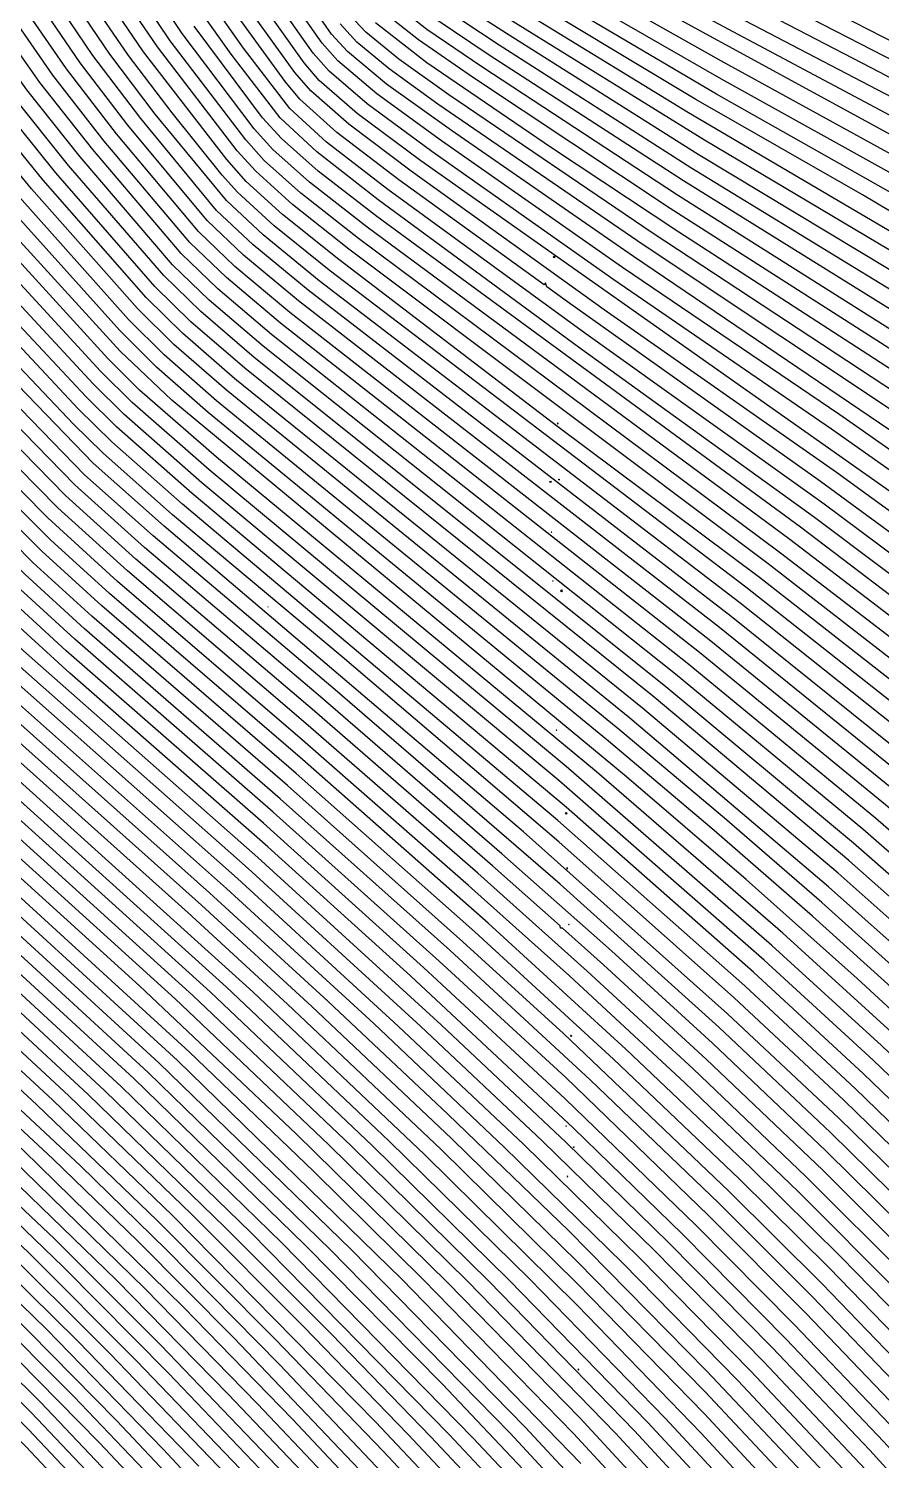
# Model space of a CAD drawing. Header units: inches. Extents: x 2608994 to 2618701, y 1261813 to 1271655.
# Drawn here: x 2617100 to 2617937, y 1266812 to 1268217 of the extents above; entities that cross this region are included whole.
import ezdxf

# ---------------------------------------------------------------- set-up
doc = ezdxf.new("R2010")
doc.units = ezdxf.units.IN
doc.header["$MEASUREMENT"] = 0

msp = doc.modelspace()

# ---------------------------------------------------------------- linework, layer by layer
for points, elevation in [([(2617358.7, 1266790.7), (2617229.7, 1266925.1), (2617125.2, 1267029.5), (2616871.6, 1267268.6), (2616812.8, 1267320.9), (2616586.2, 1267498.7), (2616269.2, 1267754.3), (2616024.3, 1267946.3), (2615958.8, 1268002.7), (2615938.7, 1268023.1), (2615923.1, 1268042.3), (2615909.9, 1268065.1), (2615903, 1268087.9), (2615901.6, 1268113.1), (2615904.7, 1268150.3), (2615910.3, 1268182.7), (2615918.2, 1268216.3), (2615949.6, 1268321.9), (2615968.3, 1268391.5), (2615990.6, 1268493.5), (2616000.1, 1268551.1), (2616007.5, 1268609.9), (2616022, 1268785.7)], 331), ([(2618077.6, 1265990.3), (2618234.8, 1266829.4), (2618317.9, 1267281.5), (2618372.8, 1267590.6), (2618401.6, 1267769.2), (2618407.7, 1267816.7), (2618409.8, 1267850.3), (2618407.6, 1267860), (2618318.3, 1267923.5), (2618213.2, 1267993.8), (2618107.9, 1268059.1), (2618030.8, 1268103.9), (2617948, 1268149.4), (2617598.8, 1268332.1)], 424), ([(2618226.4, 1266788.5), (2618312, 1267253.9), (2618368, 1267569.6), (2618396.8, 1267748.3), (2618402.9, 1267796.3), (2618405.2, 1267831.1), (2618402.8, 1267840.6), (2618314.2, 1267904.3), (2618209.6, 1267975.1), (2618107.6, 1268039.3), (2618033.5, 1268083.1), (2617955.2, 1268127), (2617598.8, 1268317.5)], 423), ([(2618206, 1266687.1), (2618296, 1267175.9), (2618356, 1267513.4), (2618387.2, 1267706.2), (2618394, 1267760.3), (2618395.9, 1267791.5), (2618394.1, 1267801.1), (2618316, 1267858.7), (2618212.6, 1267930.7), (2618108.8, 1267998.2), (2617966.5, 1268083.1), (2617780, 1268185.4), (2617589.2, 1268293.3)], 421), ([(2618219.2, 1266754), (2618306.8, 1267230.5), (2618362, 1267541.5), (2618392, 1267727.3), (2618399.1, 1267784.3), (2618400.5, 1267811.9), (2618398, 1267821.2), (2618310.4, 1267884.9), (2618208.5, 1267954.7), (2618107.1, 1268019.5), (2617961.2, 1268105), (2617595.2, 1268304.8)], 422), ([(2618166.4, 1266672.1), (2618198.8, 1266881.5), (2618205.9, 1266943.1), (2618206.8, 1266971.9), (2618205.7, 1266976.7), (2618186.8, 1266996.4), (2618045, 1267138.7), (2617946.8, 1267232.3), (2617840, 1267329.5), (2617657.2, 1267487.9), (2617284.4, 1267796.7), (2617208.8, 1267862.6), (2617177.6, 1267893.6), (2617062.3, 1268019.5), (2617015.3, 1268073.5), (2616972.3, 1268126.3), (2616909.2, 1268211.5), (2616858.9, 1268290.7)], 379), ([(2618174.8, 1266709.6), (2618207.2, 1266918.1), (2618214.4, 1266979.7), (2618215.6, 1267011.6), (2618214.4, 1267016.4), (2618200.4, 1267030.7), (2618064.4, 1267165.9), (2617970, 1267255.1), (2617869.2, 1267346.3), (2617772.8, 1267430.3), (2617669.2, 1267517.9), (2617276, 1267840.7), (2617225.4, 1267885.1), (2617189.4, 1267921.1), (2617079.3, 1268043.5), (2617016.1, 1268119.1), (2616954.1, 1268201.9), (2616902.8, 1268281.1)], 381), ([(2618178.4, 1266724.7), (2618210.8, 1266932), (2618218.5, 1266995.9), (2618220, 1267030.7), (2618218, 1267036.9), (2618075.4, 1267178.3), (2617979.8, 1267268.3), (2617878.5, 1267359.5), (2617783, 1267442.3), (2617680.2, 1267528.7), (2617284.4, 1267852.1), (2617232.9, 1267897.1), (2617198, 1267932), (2617091, 1268051.9), (2617030.3, 1268125.1), (2616969.6, 1268206.7), (2616919.6, 1268284.7)], 382), ([(2618183.2, 1266746.9), (2618215.6, 1266954.6), (2618222.8, 1267015.1), (2618224.3, 1267051.1), (2618222.8, 1267056.2), (2618212.4, 1267066.7), (2618076.4, 1267200.4), (2617983.1, 1267287.5), (2617885.1, 1267375.1), (2617689.9, 1267540.7), (2617294, 1267862.4), (2617242.4, 1267907.3), (2617206.7, 1267942.7), (2617102.6, 1268060.3), (2617043.4, 1268132.3), (2616984.3, 1268212.7), (2616936.3, 1268288.3)], 383), ([(2617998.4, 1265562), (2618267.2, 1266990.9), (2618342.8, 1267403), (2618390.8, 1267674.7), (2618417.2, 1267840.5), (2618422.2, 1267881.5), (2618423.7, 1267910.3), (2618422, 1267918.3), (2618308, 1267996.1), (2618204.9, 1268061.5), (2618100.4, 1268122.8), (2617994.8, 1268180.2), (2617798, 1268281.5)], 427), ([(2618162.8, 1266657), (2618194, 1266858.6), (2618201.2, 1266920), (2618202.4, 1266953.1), (2618201.2, 1266957.3), (2618159.3, 1267000.7), (2618032.6, 1267127.9), (2617937.1, 1267219.1), (2617829.5, 1267317.5), (2617627.6, 1267493), (2617277, 1267784.3), (2617201.6, 1267850.3), (2617170.4, 1267881.2), (2617050.6, 1268011.1), (2617002.4, 1268066.1), (2616958.7, 1268119.1), (2616897.5, 1268200.7), (2616847.4, 1268277.5)], 378), ([(2618147.2, 1266465.7), (2618221.6, 1266881.2), (2618267.2, 1267150.5), (2618287.6, 1267292.3), (2618291.2, 1267335.1), (2618290.9, 1267346.3), (2618289.3, 1267351.1), (2618137.6, 1267485.5), (2617989.9, 1267606.7), (2617846.9, 1267715.9), (2617432, 1268022.6), (2617375.6, 1268066.8), (2617339.6, 1268098.8), (2617321.2, 1268119.1), (2617250.6, 1268212.7), (2617214.7, 1268266.7)], 398), ([(2618148.4, 1266438.2), (2618240.8, 1266946.6), (2618297.2, 1267272), (2618323.6, 1267448.8), (2618327.2, 1267490), (2618326, 1267507.1), (2618180.8, 1267628.2), (2618088.4, 1267700.3), (2617995.7, 1267768.7), (2617896, 1267838.3), (2617682.8, 1267983.1), (2617505.2, 1268107.2), (2617441.6, 1268153.5), (2617403.2, 1268186), (2617388, 1268203.1), (2617343.2, 1268267.1)], 406), ([(2618155.6, 1266473.1), (2618248, 1266981.7), (2618303.2, 1267300.8), (2618328.7, 1267473.5), (2618331.8, 1267513.1), (2618329.8, 1267527.5), (2618249.7, 1267594.7), (2618171.2, 1267657.9), (2618083.2, 1267725.5), (2617996, 1267789), (2617693.6, 1267993.7), (2617514.8, 1268117.4), (2617451.2, 1268163.1), (2617412.8, 1268195), (2617397.2, 1268212.1), (2617355.9, 1268271.5)], 407), ([(2618184.4, 1266579.2), (2618281.3, 1267105.1), (2618344, 1267457.1), (2618377.6, 1267664), (2618384.8, 1267720.7), (2618386.7, 1267751.9), (2618384.8, 1267762.1), (2618318.8, 1267811.9), (2618213.3, 1267887.5), (2618108.8, 1267957.5), (2617969.2, 1268043.5), (2617775.2, 1268153.1), (2617578.4, 1268269.3)], 419), ([(2618198.8, 1266652.5), (2618291.1, 1267154.3), (2618350, 1267485.3), (2618382.4, 1267685.1), (2618389.6, 1267742.3), (2618391.3, 1267772.3), (2618389.6, 1267781.5), (2618310, 1267840.7), (2618207.8, 1267912.7), (2618106.4, 1267979.5), (2617966, 1268064.5), (2617780, 1268167.9), (2617609.6, 1268266)], 420), ([(2617978, 1265457.8), (2618255.2, 1266930.7), (2618334.4, 1267361.9), (2618384.8, 1267646.7), (2618411.2, 1267811.1), (2618417.2, 1267858.5), (2618419.1, 1267889.9), (2618417.2, 1267898.9), (2618314, 1267970.4), (2618209.6, 1268037.9), (2618104, 1268101.1), (2617951.6, 1268184.3), (2617772.8, 1268276.6)], 426), ([(2617606, 1266738), (2617512.6, 1266837.5), (2617318, 1267035.7), (2617174.8, 1267174.7), (2616884.8, 1267443.7), (2616840.4, 1267482.4), (2616666.4, 1267626.1), (2616507.1, 1267763.9), (2616313.3, 1267937.9), (2616261.5, 1267987.1), (2616216.6, 1268032.7), (2616181.9, 1268071.1), (2616154.7, 1268104.7), (2616133, 1268135.9), (2616116.8, 1268164.7), (2616105.5, 1268191.1), (2616098.3, 1268216.3), (2616092.7, 1268251.1)], 341), ([(2617866.4, 1266723.5), (2617759.9, 1266838.7), (2617638.4, 1266964.4), (2617488.4, 1267112.3), (2617319.9, 1267271.9), (2617056.5, 1267509.5), (2616938.8, 1267622.3), (2616798.7, 1267747.1), (2616686, 1267852.7), (2616599.7, 1267937.9), (2616522.3, 1268018.3), (2616456.3, 1268091.5), (2616406.9, 1268151.5), (2616369.3, 1268204.3), (2616341.1, 1268252.3)], 353), ([(2617871.1, 1266741.5), (2617762.9, 1266857.9), (2617638.4, 1266985.7), (2617504.8, 1267117.1), (2617353.9, 1267259.9), (2617256.1, 1267349.9), (2617060, 1267525.2), (2616946, 1267634.9), (2616814, 1267753.2), (2616709.6, 1267851.3), (2616624.4, 1267935.5), (2616546.2, 1268017.1), (2616480.4, 1268090.3), (2616428.1, 1268153.9), (2616390.2, 1268206.7), (2616361, 1268255.9)], 354), ([(2617872.4, 1266763.3), (2617763.6, 1266879.5), (2617638.4, 1267007.1), (2617514.9, 1267127.9), (2617377.7, 1267257.5), (2617269.5, 1267357.1), (2617066, 1267538.6), (2616952, 1267648.6), (2616829.3, 1267759.1), (2616735, 1267847.9), (2616649, 1267933.1), (2616570.9, 1268014.7), (2616504.3, 1268089.1), (2616450.1, 1268155.1), (2616411.9, 1268207.9), (2616382.1, 1268257.1)], 355), ([(2617876.2, 1266782.3), (2617765.3, 1266899.9), (2617630, 1267037.3), (2617511.3, 1267151.9), (2617393.6, 1267262.6), (2617277.5, 1267369.1), (2617070.8, 1267553.1), (2616958, 1267662.3), (2616845.8, 1267763.9), (2616761.8, 1267843.1), (2616676.9, 1267927.1), (2616598.8, 1268008.7), (2616531, 1268084.3), (2616475.7, 1268151.5), (2616435.1, 1268206.7), (2616404.6, 1268255.9)], 356), ([(2617899.7, 1266779.9), (2617796.1, 1266890.3), (2617683, 1267005.5), (2617566.7, 1267119.5), (2617438.6, 1267240.7), (2617294, 1267373.5), (2617076.1, 1267567.1), (2616964, 1267676), (2616859.5, 1267771.1), (2616784, 1267842.6), (2616699.9, 1267925.9), (2616623.2, 1268006.3), (2616556.5, 1268080.7), (2616501, 1268147.9), (2616459.2, 1268204.3), (2616427.1, 1268254.7)], 357), ([(2617910.1, 1266791.9), (2617808.4, 1266899.9), (2617699.9, 1267010.3), (2617585.9, 1267121.9), (2617462.7, 1267238.3), (2617304.8, 1267383.1), (2617081.6, 1267581), (2616970, 1267689.7), (2616808.7, 1267839.5), (2616726.3, 1267921.1), (2616650.7, 1268000.3), (2616583.9, 1268074.7), (2616527.2, 1268143.1), (2616484.1, 1268200.7), (2616449.7, 1268253.5)], 358), ([(2618053.9, 1266704.3), (2617939.2, 1266830.3), (2617843.5, 1266931.1), (2617741.6, 1267034), (2617634.8, 1267138), (2617474.7, 1267287.5), (2617334.8, 1267414.2), (2617140.4, 1267584.6), (2617072, 1267647.3), (2616992.8, 1267726.4), (2616862.7, 1267849.1), (2616783.5, 1267928.3), (2616687.1, 1268031.5), (2616606.4, 1268126.3), (2616551.7, 1268198.3), (2616509.3, 1268263.1)], 361), ([(2618053, 1266729.5), (2617945.3, 1266847.1), (2617851.4, 1266945.5), (2617754.8, 1267042.7), (2617626.4, 1267166.9), (2617487.5, 1267295.9), (2617330.3, 1267437.5), (2617136.8, 1267606.6), (2617079.2, 1267659.6), (2617000, 1267739), (2616876.4, 1267856.3), (2616802.4, 1267930.7), (2616710.6, 1268029.1), (2616632.8, 1268120.3), (2616575.9, 1268194.7), (2616532.2, 1268260.7)], 362), ([(2618054.2, 1266752.3), (2617952.8, 1266862.4), (2617862.8, 1266956.4), (2617767.2, 1267052.3), (2617627.3, 1267187.9), (2617502.9, 1267301.9), (2617339.9, 1267448.3), (2617145.2, 1267618), (2617087.6, 1267670.8), (2617012, 1267746.9), (2616903.5, 1267850.3), (2616822.3, 1267931.9), (2616735, 1268025.5), (2616660, 1268113.1), (2616600.8, 1268189.9), (2616555, 1268258.3)], 363), ([(2618052.1, 1266778.7), (2617956.4, 1266881.9), (2617868.8, 1266972.8), (2617777.2, 1267064.3), (2617651, 1267185.5), (2617513.2, 1267312.7), (2617346.7, 1267461.5), (2617154.7, 1267628.3), (2617096, 1267682), (2617019.2, 1267759.5), (2616917.1, 1267857.5), (2616842, 1267933.1), (2616760.4, 1268020.7), (2616687.1, 1268105.9), (2616625.6, 1268185.1), (2616577.7, 1268255.9)], 364), ([(2618067.5, 1266785.9), (2617967.2, 1266893.7), (2617878.9, 1266985.1), (2617787.2, 1267076.3), (2617624.8, 1267231.1), (2617526.1, 1267321.1), (2617354, 1267474.4), (2617162, 1267640.7), (2617104.4, 1267693.2), (2617025.2, 1267773.3), (2616930.5, 1267864.7), (2616860.5, 1267935.5), (2616783.4, 1268018.3), (2616714.1, 1268098.7), (2616650.2, 1268180.3), (2616600.3, 1268253.5)], 365), ([(2618158, 1266634.5), (2618190.4, 1266844.7), (2618197.2, 1266904.7), (2618198, 1266933.5), (2618196.4, 1266938), (2618153.5, 1266982.7), (2618026.3, 1267111.1), (2617928.9, 1267204.7), (2617821.8, 1267303.1), (2617620.3, 1267479.5), (2617270, 1267771.7), (2617193.2, 1267839.1), (2617163.2, 1267868.8), (2617038.8, 1268002.7), (2616991, 1268056.7), (2616946.1, 1268110.7), (2616885.7, 1268189.9), (2616836.7, 1268263.1)], 377), ([(2618149.6, 1266510.7), (2618215.6, 1266888.1), (2618250.4, 1267108), (2618258.1, 1267171.1), (2618259.8, 1267207.1), (2618257.6, 1267214.2), (2618143.6, 1267321.3), (2618048.8, 1267406.2), (2617956, 1267485.5), (2617777.9, 1267629.5), (2617364.8, 1267950.2), (2617310.8, 1267995.1), (2617275.1, 1268029.1), (2617197.3, 1268122.7), (2617150.5, 1268183.9), (2617103.9, 1268252.3)], 391), ([(2618153.2, 1266526.1), (2618219.2, 1266903), (2618255.2, 1267130.2), (2618262.4, 1267189.4), (2618264.3, 1267226.3), (2618262.4, 1267233.5), (2618154.4, 1267334.4), (2618059, 1267419.5), (2617965.8, 1267498.7), (2617789.6, 1267640.3), (2617374.4, 1267960.6), (2617320.4, 1268005.1), (2617284.4, 1268039), (2617210, 1268129.1), (2617163, 1268191.1), (2617117.7, 1268258.3)], 392), ([(2618186.8, 1266710.1), (2618226.4, 1266939.1), (2618252.8, 1267102.7), (2618266, 1267200.7), (2618268.6, 1267231.1), (2618268.4, 1267249.4), (2618267.2, 1267252.8), (2618238, 1267280.3), (2618130.4, 1267378.9), (2618047, 1267451.9), (2617964, 1267521.5), (2617798, 1267653.7), (2617385.2, 1267970), (2617330, 1268015.1), (2617294, 1268048.6), (2617224.1, 1268133.5), (2617179.6, 1268192.3), (2617136.7, 1268255.9)], 393), ([(2618202.4, 1266793.6), (2618246.8, 1267055.6), (2618269.6, 1267212.6), (2618273.2, 1267253.9), (2618272, 1267271.9), (2618116.9, 1267413.5), (2618039.2, 1267480.5), (2617963.6, 1267543.1), (2617803.8, 1267669.1), (2617394.8, 1267980.4), (2617340.8, 1268024), (2617304.8, 1268057), (2617289.8, 1268073.5), (2617240.8, 1268134.7), (2617197.9, 1268191.1), (2617157, 1268251.1)], 394), ([(2618203.6, 1266795), (2618240.8, 1267011.6), (2618264.8, 1267162.9), (2618276.2, 1267252.7), (2618277.8, 1267279.1), (2618276.6, 1267291.1), (2618207.2, 1267355.7), (2618126.2, 1267427.9), (2618049.3, 1267493.9), (2617973.2, 1267556.5), (2617817.2, 1267678.7), (2617619.2, 1267826.7), (2617404.4, 1267990.7), (2617349.2, 1268035), (2617313.5, 1268067.5), (2617294.3, 1268089.1), (2617212.5, 1268194.7), (2617172.6, 1268253.5)], 395), ([(2618176, 1266634.4), (2618232.4, 1266955.3), (2618258.8, 1267114.4), (2618274.4, 1267218.9), (2618281.7, 1267285.1), (2618282.2, 1267304.3), (2618280.4, 1267311.9), (2618127.2, 1267449.5), (2617977.5, 1267574.3), (2617825.6, 1267692.2), (2617414, 1268001.1), (2617358.8, 1268044.9), (2617322.8, 1268077.4), (2617304.6, 1268097.5), (2617226.2, 1268199.5), (2617188.1, 1268255.9)], 396), ([(2618206, 1266797.9), (2618255.2, 1267084.3), (2618281.6, 1267259.6), (2618286.5, 1267309.1), (2618286.6, 1267324.7), (2618285.2, 1267331.1), (2618132.4, 1267467.5), (2617984, 1267590.3), (2617838, 1267702.7), (2617423.6, 1268011.4), (2617367.2, 1268055.9), (2617331.2, 1268088.1), (2617312.9, 1268108.3), (2617238.9, 1268205.5), (2617201.8, 1268260.7)], 397), ([(2618124.4, 1266320), (2618219.2, 1266841.1), (2618278, 1267178.4), (2618308, 1267373.1), (2618313.3, 1267425.5), (2618312.3, 1267448.3), (2618211.2, 1267535.9), (2618101.6, 1267625.5), (2617993.3, 1267708.7), (2617892.8, 1267781.6), (2617664.8, 1267941.5), (2617475.2, 1268077.5), (2617414, 1268123.6), (2617376.8, 1268156.3), (2617361.3, 1268174.3), (2617306.2, 1268251.1)], 403), ([(2618131.6, 1266355.1), (2618225.2, 1266869.6), (2618284, 1267207.2), (2618312.8, 1267395), (2618318, 1267447.1), (2618318.1, 1267461.5), (2618316.4, 1267468.7), (2618210.8, 1267558.9), (2618102.7, 1267646.3), (2617996, 1267727.4), (2617484.8, 1268087.7), (2617422.4, 1268134.2), (2617385.2, 1268166.6), (2617370.2, 1268183.9), (2617318.2, 1268257.1)], 404), ([(2618143.6, 1266416.2), (2618236, 1266924.9), (2618292.4, 1267250.5), (2618318.8, 1267426.7), (2618322.6, 1267469.9), (2618321.2, 1267488), (2618181.3, 1267605.5), (2618086, 1267680.8), (2617992.3, 1267750.7), (2617888, 1267824.3), (2617674.4, 1267971), (2617495.6, 1268097), (2617432, 1268143.8), (2617394.8, 1268175.7), (2617379.2, 1268193.4), (2617330.9, 1268261.9)], 405), ([(2618142.4, 1266361.6), (2618248, 1266932.3), (2618320, 1267331.9), (2618360.8, 1267573.9), (2618371.6, 1267647.7), (2618376.8, 1267695.5), (2618377.4, 1267715.9), (2618375.2, 1267723.4), (2618256.4, 1267813.4), (2618139.4, 1267895.9), (2617998.6, 1267987.1), (2617747.6, 1268134.8), (2617554.4, 1268253.3)], 417), ([(2618149.6, 1266396.3), (2618254, 1266960.4), (2618324.8, 1267353.2), (2618365.6, 1267595.1), (2618376.4, 1267669), (2618381.3, 1267713.5), (2618382, 1267733.9), (2618380, 1267742.8), (2618262.2, 1267831.1), (2618145.4, 1267912.7), (2617999.1, 1268006.3), (2617918.2, 1268054.3), (2617754.8, 1268147.8), (2617564, 1268262.7)], 418), ([(2617964.8, 1265391.5), (2618248, 1266896.2), (2618329.6, 1267340.7), (2618381.9, 1267636.7), (2618407.6, 1267798.7), (2618413, 1267843.1), (2618414.4, 1267870.7), (2618412.4, 1267879.5), (2618311.6, 1267950.1), (2618208.4, 1268017.8), (2618105.1, 1268080.7), (2618023.6, 1268127.1), (2617935.7, 1268174.3), (2617774, 1268258.6)], 425), ([(2617636, 1266749.4), (2617506, 1266886.7), (2617370.9, 1267023.5), (2617203.1, 1267186.7), (2616991.6, 1267381), (2616898.7, 1267468.7), (2616852.4, 1267509.5), (2616684.5, 1267649.9), (2616538.2, 1267778.3), (2616352.3, 1267948.7), (2616262.1, 1268038.7), (2616224.5, 1268080.7), (2616194.8, 1268117.9), (2616171.7, 1268151.5), (2616153.6, 1268183.9), (2616141.2, 1268213.9), (2616133.4, 1268242.7)], 343), ([(2617803.6, 1266700.7), (2617675.8, 1266838.7), (2617530.9, 1266987.5), (2617394.2, 1267121.9), (2617243.6, 1267264.9), (2617030, 1267458.4), (2616913.6, 1267569), (2616736.8, 1267723.1), (2616586.1, 1267862.3), (2616494.9, 1267951.1), (2616416.3, 1268031.5), (2616364, 1268089.1), (2616322, 1268140.7), (2616287, 1268191.1), (2616261.3, 1268237.9)], 349), ([(2617821, 1266704.3), (2617694.4, 1266841.1), (2617552, 1266987.4), (2617416.4, 1267120.7), (2617260.9, 1267268.3), (2617034.8, 1267472.9), (2616918.4, 1267583.7), (2616752.4, 1267729.1), (2616611.4, 1267859.9), (2616521.8, 1267947.5), (2616443.5, 1268027.9), (2616386.8, 1268090.2), (2616342.7, 1268144.3), (2616306.7, 1268195.9), (2616280.8, 1268242.7)], 350), ([(2617828, 1266719.7), (2617707.4, 1266849.5), (2617571.7, 1266988.7), (2617437.4, 1267120.7), (2617277.9, 1267271.9), (2617040.8, 1267486.2), (2616923.2, 1267598.4), (2616767.9, 1267735.1), (2616637.7, 1267856.3), (2616549.6, 1267942.7), (2616471.6, 1268023.1), (2616410.4, 1268090.3), (2616364.2, 1268146.7), (2616327.9, 1268198.3), (2616300.7, 1268246.3)], 351), ([(2617843.2, 1266725.9), (2617725.1, 1266853.1), (2617591.7, 1266989.9), (2617453.5, 1267125.5), (2617293.7, 1267276.7), (2617054.3, 1267492.7), (2616932.8, 1267608.7), (2616783.4, 1267741.1), (2616662.6, 1267853.9), (2616575.9, 1267939.1), (2616498.2, 1268019.5), (2616431.9, 1268092.7), (2616385.6, 1268149.1), (2616348.2, 1268201.9), (2616320.6, 1268249.9)], 352), ([(2617921.6, 1266802.7), (2617820.8, 1266909.5), (2617714.4, 1267017.5), (2617603.9, 1267125.5), (2617484.4, 1267238.3), (2617315.2, 1267393.1), (2617088.6, 1267593.5), (2616976, 1267703.4), (2616832.6, 1267837.1), (2616751.4, 1267917.5), (2616676.8, 1267995.5), (2616610, 1268069.9), (2616553.1, 1268138.3), (2616508.8, 1268197.1), (2616473.8, 1268249.9)], 359), ([(2618034.4, 1266702), (2617925.4, 1266821.9), (2617829.8, 1266922.7), (2617727.8, 1267025.9), (2617627.6, 1267123.9), (2617504.9, 1267239.5), (2617324.7, 1267403.9), (2617094.9, 1267606.7), (2616983.2, 1267716.1), (2616857.6, 1267833.5), (2616778.7, 1267911.5), (2616702.9, 1267990.7), (2616637, 1268063.9), (2616579.8, 1268132.3), (2616534.2, 1268192.3), (2616497.9, 1268246.3)], 360), ([(2618149.6, 1266719.3), (2618058.7, 1266819.5), (2617970.9, 1266913.1), (2617885.6, 1267000.9), (2617797.3, 1267088.3), (2617674, 1267205.9), (2617537.8, 1267330.7), (2617362.4, 1267486.3), (2617171.6, 1267651), (2617112.8, 1267704.4), (2616880, 1267936.7), (2616807.4, 1268014.7), (2616741.9, 1268090.3), (2616675.6, 1268174.3), (2616623.5, 1268249.9)], 366), ([(2618154.3, 1266737.9), (2618080.8, 1266819.5), (2617984, 1266922.7), (2617897.4, 1267011.5), (2617808.8, 1267099.1), (2617686.2, 1267215.5), (2617550.8, 1267339.2), (2617368.8, 1267499.9), (2617179.2, 1267663.1), (2617121.2, 1267715.6), (2616898.3, 1267939.1), (2616830.2, 1268012.3), (2616768.6, 1268083.1), (2616700.9, 1268168.3), (2616646, 1268247.2)], 367), ([(2618158.4, 1266758.3), (2618061.8, 1266863.9), (2617954.1, 1266976.7), (2617855.6, 1267075.5), (2617744, 1267182.6), (2617630.9, 1267287.5), (2617531.6, 1267376.4), (2617368.8, 1267519.1), (2617187.2, 1267674.8), (2617118.8, 1267737.1), (2616914.2, 1267943.9), (2616852.9, 1268009.9), (2616796.3, 1268074.7), (2616725.2, 1268163.5), (2616668.8, 1268243.9)], 368), ([(2618162.9, 1266777.5), (2618071.8, 1266877.1), (2617962.4, 1266991.3), (2617862.8, 1267090.6), (2617752.2, 1267196.3), (2617648, 1267292.3), (2617540.7, 1267388.3), (2617374.3, 1267533.5), (2617196.8, 1267685.2), (2617128.4, 1267747.1), (2616933.4, 1267945.1), (2616875.4, 1268007.5), (2616822.8, 1268067.5), (2616750.2, 1268157.5), (2616690.9, 1268241.5)], 369), ([(2618166.4, 1266799.2), (2618104.3, 1266866.3), (2617979.2, 1266997.1), (2617879.3, 1267096.7), (2617764.8, 1267205.9), (2617664.2, 1267298.3), (2617624, 1267334.5), (2617621.9, 1267334.3), (2617621.6, 1267336.7), (2617555.2, 1267395.5), (2617380.4, 1267547.4), (2617205.2, 1267696.6), (2617136, 1267759.1), (2616951.4, 1267947.5), (2616899, 1268003.9), (2616849.3, 1268060.3), (2616774.3, 1268152.7), (2616713.6, 1268237.9)], 370), ([(2618171.2, 1266694.5), (2618202.4, 1266895.4), (2618209.8, 1266957.5), (2618211.1, 1266992.3), (2618209.6, 1266997.1), (2618084.6, 1267123.1), (2617997.5, 1267207.1), (2617913.2, 1267285.1), (2617804.2, 1267382.3), (2617686.7, 1267483.1), (2617240.5, 1267852.7), (2617189.6, 1267900.9), (2617084.8, 1268015.9), (2617015.5, 1268096.3), (2616954.8, 1268174.3), (2616903.7, 1268248.7)], 380), ([(2618138.8, 1266464.4), (2618203.6, 1266836.2), (2618237.2, 1267049.7), (2618244.8, 1267112.3), (2618246.5, 1267148.3), (2618244.4, 1267155.1), (2618122, 1267272.3), (2618027.2, 1267358.7), (2617931.1, 1267442.3), (2617746.3, 1267594.7), (2617338.4, 1267917.2), (2617285.6, 1267961.9), (2617249.6, 1267996.7), (2617162.8, 1268098.7), (2617110.8, 1268164.7), (2617060.3, 1268236.7)], 388), ([(2618139, 1266460.7), (2618207.2, 1266851.2), (2618242, 1267072), (2618249.2, 1267131.7), (2618251, 1267167.5), (2618249.2, 1267174.4), (2618131.6, 1267286.4), (2618036.5, 1267372.7), (2617940.8, 1267455.5), (2617758.4, 1267605), (2617347.1, 1267928.3), (2617294, 1267973), (2617258, 1268007.6), (2617174, 1268107.1), (2617123.5, 1268171.9), (2617074.4, 1268242.8)], 389), ([(2618139.8, 1266460.7), (2618212, 1266873.2), (2618246.8, 1267094.4), (2618254, 1267155.2), (2618255.4, 1267187.9), (2618253.8, 1267193.9), (2618132.8, 1267308.2), (2618039.8, 1267391.9), (2617946.8, 1267471.8), (2617767.8, 1267617.5), (2617356.4, 1267938.9), (2617302.4, 1267984), (2617266.6, 1268018.3), (2617186.2, 1268114.3), (2617137, 1268177.9), (2617089.3, 1268247.5)], 390), ([(2618186.8, 1266675.5), (2618251.6, 1267042.4), (2618287.6, 1267264.2), (2618298.9, 1267354.7), (2618300.2, 1267379.9), (2618298.4, 1267390.3), (2618149.4, 1267520.3), (2618006.8, 1267635.7), (2617871.4, 1267737.5), (2617639.6, 1267904.9), (2617442.8, 1268049.5), (2617382.8, 1268096.4), (2617346.8, 1268129.9), (2617298.8, 1268192.3), (2617266.4, 1268237.9)], 400), ([(2618197.6, 1266730.6), (2618260, 1267085.3), (2618294.8, 1267302.7), (2618302.3, 1267361.9), (2618304.7, 1267400.3), (2618303.2, 1267409.5), (2618291.2, 1267420.3), (2618148.8, 1267543.1), (2618009.2, 1267654.9), (2617880.8, 1267750.5), (2617646.8, 1267917.9), (2617452.4, 1268059.7), (2617392.4, 1268106.1), (2617356.4, 1268139.2), (2617310.9, 1268198.3), (2617279.5, 1268242.7)], 401), ([(2618206, 1266772.5), (2618268.4, 1267128.2), (2618300.8, 1267333.1), (2618308.2, 1267396.7), (2618309.2, 1267417.1), (2618308.2, 1267427.9), (2618264.8, 1267467), (2618133.5, 1267577.9), (2618003.9, 1267679.9), (2617877.2, 1267772.9), (2617628.8, 1267949.2), (2617608.4, 1267964), (2617607.2, 1267967.8), (2617606, 1267965.8), (2617463.2, 1268069), (2617402.3, 1268115.5), (2617366, 1268148.3), (2617351.6, 1268165.6), (2617292.5, 1268247.5)], 402), ([(2618208.4, 1266739), (2618290, 1267190.9), (2618335.6, 1267460), (2618347.6, 1267540.8), (2618353.9, 1267597.1), (2618354.5, 1267617.5), (2618352.4, 1267625.6), (2618238.4, 1267716.2), (2618126.2, 1267799.9), (2618050, 1267853.5), (2617974.4, 1267904.1), (2617736.8, 1268054), (2617544.8, 1268179.9), (2617490.8, 1268216.7), (2617457.2, 1268242.8)], 412), ([(2618108.8, 1266193), (2618224, 1266815.1), (2618302, 1267247.4), (2618346.4, 1267510.3), (2618357.2, 1267583.7), (2618363.1, 1267637.9), (2618363.7, 1267655.9), (2618361.9, 1267664.3), (2618244.4, 1267756), (2618128, 1267840.9), (2618052.9, 1267892.3), (2617976.8, 1267942), (2617750, 1268080.9), (2617561.6, 1268201.2), (2617507.6, 1268237)], 414), ([(2618120.8, 1266253.5), (2618232.4, 1266856.4), (2618308, 1267275.6), (2618351.2, 1267531.5), (2618362, 1267605.1), (2618367.7, 1267657.1), (2618368.1, 1267677.5), (2618365.6, 1267684.6), (2618247.4, 1267775.9), (2618131.6, 1267859.4), (2618054.8, 1267911.4), (2617978.1, 1267960.7), (2617757.2, 1268094), (2617568.8, 1268212.7), (2617515.4, 1268247.5)], 415), ([(2617637.2, 1266726.1), (2617536.3, 1266833.9), (2617348.2, 1267025.9), (2617190.8, 1267179), (2616986.7, 1267366.7), (2616892, 1267456), (2616846.4, 1267495.9), (2616672.7, 1267640.3), (2616521.3, 1267772.3), (2616332.3, 1267943.9), (2616282.3, 1267991.9), (2616238.9, 1268036.3), (2616203.4, 1268075.9), (2616175.4, 1268110.7), (2616152.9, 1268143.1), (2616135.3, 1268174.3), (2616123.7, 1268201.9), (2616116, 1268229.5)], 342), ([(2617733.4, 1266664.7), (2617572.5, 1266838.7), (2617396.2, 1267018.7), (2617217.2, 1267192.8), (2616997.6, 1267394.2), (2616905.2, 1267481.7), (2616859.6, 1267522.1), (2616694.8, 1267660.7), (2616554.9, 1267784.3), (2616378.5, 1267947.5), (2616327.9, 1267996.7), (2616283.8, 1268042.3), (2616245.4, 1268085.5), (2616214.9, 1268123.9), (2616191.1, 1268158.7), (2616172.3, 1268192.3), (2616159.4, 1268223.5)], 344), ([(2617741.9, 1266677.9), (2617587.3, 1266844.7), (2617416.7, 1267018.7), (2617227.6, 1267202.3), (2617003.6, 1267407.5), (2616903.4, 1267502.3), (2616687.2, 1267687.1), (2616516.5, 1267840.7), (2616383.2, 1267966.7), (2616306.5, 1268044.7), (2616267.1, 1268089.1), (2616234.8, 1268129.9), (2616209.4, 1268167.1), (2616190.2, 1268201.9), (2616176.8, 1268234.7)], 345), ([(2617642, 1266808.9), (2617466.2, 1266989.9), (2617246, 1267204.5), (2617008.4, 1267421.9), (2616911.2, 1267514.1), (2616682.7, 1267711.1), (2616589.3, 1267795.1), (2616496.3, 1267881.5), (2616410.2, 1267964.3), (2616347.2, 1268027.6), (2616297.7, 1268081.9), (2616258, 1268131.1), (2616224.8, 1268180.1), (2616202, 1268224.7)], 346), ([(2617777.4, 1266683.9), (2617634.8, 1266838.4), (2617487.2, 1266989.6), (2617379.9, 1267095.5), (2617257.5, 1267213.1), (2617015.6, 1267434), (2616916, 1267528.7), (2616698.5, 1267717.1), (2616527.4, 1267874.3), (2616440.4, 1267958.3), (2616370.2, 1268029.1), (2616320, 1268084.3), (2616279.2, 1268134.7), (2616245.6, 1268183.9), (2616222.2, 1268228.3)], 347), ([(2617795.8, 1266686.3), (2617640.8, 1266853.7), (2617511.3, 1266986.3), (2617362.4, 1267132.6), (2617208.8, 1267277.9), (2617024.4, 1267444.7), (2616908.8, 1267554.3), (2616719.2, 1267718.8), (2616556.9, 1267868.3), (2616467.8, 1267954.7), (2616392.2, 1268031.5), (2616341, 1268087.9), (2616300.2, 1268138.3), (2616266.3, 1268187.5), (2616241.6, 1268233.6)], 348), ([(2618171.1, 1266785.9), (2618171.8, 1266815.9), (2618170, 1266819.8), (2618101, 1266893.9), (2617981.8, 1267017.5), (2617882.4, 1267115.9), (2617771, 1267221.5), (2617672, 1267312), (2617564.4, 1267407.5), (2617386.4, 1267561.4), (2617213.6, 1267708.1), (2617145.2, 1267769.6), (2616969.2, 1267949.9), (2616876.6, 1268051.9), (2616799.1, 1268146.7), (2616736.3, 1268234.3)], 371), ([(2618175.2, 1266803.9), (2618176, 1266836.3), (2618096.3, 1266922.7), (2617984.4, 1267037.9), (2617886.8, 1267133.9), (2617777.2, 1267237.1), (2617621.6, 1267377.6), (2617400.7, 1267568.3), (2617222, 1267719.5), (2617154.8, 1267779.6), (2616987, 1267952.3), (2616904, 1268043.5), (2616823.8, 1268140.7), (2616758.8, 1268230.7)], 372), ([(2618172.4, 1266761.6), (2618179.6, 1266823.7), (2618180.4, 1266855.5), (2618178.9, 1266859.1), (2618111.1, 1266931.1), (2617993.6, 1267051.6), (2617895.2, 1267148), (2617786, 1267250.3), (2617585.6, 1267429), (2617232.8, 1267728.9), (2617163.2, 1267790.8), (2617005.8, 1267953.5), (2616931.2, 1268035.1), (2616848.5, 1268134.7), (2616813.1, 1268181.5), (2616781.2, 1268227.1)], 373), ([(2618177.2, 1266784.7), (2618184.4, 1266848.3), (2618184.7, 1266875.9), (2618106.4, 1266959.9), (2617995.5, 1267072.7), (2617900.4, 1267165.1), (2617792, 1267266.2), (2617620.4, 1267419), (2617407.5, 1267600.7), (2617241.2, 1267740.3), (2617172.8, 1267800.9), (2617144, 1267829.2), (2617024.5, 1267954.7), (2616958.4, 1268026.7), (2616873, 1268128.7), (2616836.5, 1268176.7), (2616803.5, 1268223.5)], 374), ([(2618180.8, 1266798.7), (2618188, 1266860.3), (2618189.2, 1266894.8), (2618188, 1266898.2), (2618126.8, 1266962.5), (2618008, 1267083.2), (2617911.1, 1267177.1), (2617802.8, 1267277.7), (2617619.2, 1267440.1), (2617250.8, 1267750.8), (2617181.4, 1267811.9), (2617148.6, 1267844.3), (2616984.5, 1268019.5), (2616938.7, 1268072.3), (2616896.5, 1268123.9), (2616858, 1268174.3), (2616824, 1268222.3)], 375), ([(2618154.4, 1266619.3), (2618185.6, 1266821.7), (2618192.8, 1266884.4), (2618193.5, 1266914.3), (2618191.6, 1266918.7), (2618138.5, 1266974.3), (2618015.2, 1267099.1), (2617919.3, 1267191.5), (2617811.5, 1267291.1), (2617627.6, 1267453.2), (2617260.4, 1267761.2), (2617186, 1267826.7), (2617156.1, 1267856.3), (2617029.1, 1267991.9), (2616938.3, 1268096.3), (2616868, 1268187.5), (2616838, 1268230.7)], 376), ([(2618190.4, 1266777), (2618224, 1266991), (2618231.5, 1267053.5), (2618233.2, 1267089.5), (2618231.2, 1267096), (2618098.7, 1267225.1), (2618002, 1267314.8), (2617904.8, 1267400.7), (2617713.7, 1267561.1), (2617312, 1267884.2), (2617259.2, 1267929.6), (2617223.9, 1267964.3), (2617126.6, 1268075.9), (2617070.4, 1268145.5), (2617015, 1268222.3)], 385), ([(2618196.4, 1266806.3), (2618228.8, 1267013.5), (2618236, 1267073.9), (2618237.6, 1267109.9), (2618236, 1267115.3), (2618098, 1267248.8), (2618004.4, 1267334.8), (2617909.6, 1267418), (2617723.5, 1267573.1), (2617321.4, 1267894.7), (2617268.8, 1267939.7), (2617232.5, 1267975.1), (2617139.1, 1268083.1), (2617084.3, 1268151.5), (2617030.2, 1268227.1)], 386), ([(2618136.4, 1266455.7), (2618200, 1266821.3), (2618233.6, 1267036), (2618240.8, 1267097.3), (2618242, 1267129.9), (2618239.1, 1267136.3), (2618102.9, 1267267.1), (2618012.2, 1267349.9), (2617918.7, 1267431.5), (2617734.9, 1267583.9), (2617330, 1267905.9), (2617277.2, 1267950.8), (2617241.2, 1267985.7), (2617150.4, 1268091.5), (2617098, 1268157.5), (2617046.1, 1268230.7)], 387), ([(2618170, 1266547.2), (2618258.8, 1267037), (2618311.6, 1267344.4), (2618326, 1267437.7), (2618334.4, 1267504.1), (2618336.4, 1267534.7), (2618334.4, 1267547.1), (2618238.4, 1267626.6), (2618146.3, 1267699.1), (2618059.7, 1267763.9), (2617973.2, 1267825.1), (2617703.2, 1268005.1), (2617501.6, 1268143.3), (2617453.6, 1268178.1), (2617422, 1268204.3), (2617405.6, 1268222.2)], 408), ([(2618174.8, 1266569.1), (2618264.8, 1267065.4), (2618316.4, 1267365.8), (2618330.8, 1267459.2), (2618339.2, 1267526.3), (2618340.9, 1267553.9), (2618339.2, 1267566.4), (2618241.9, 1267646.3), (2618144.8, 1267722), (2618060.3, 1267784.3), (2617974.5, 1267844.3), (2617712.8, 1268016.5), (2617512.4, 1268152.4), (2617463.2, 1268187.6), (2617430.8, 1268214.1), (2617415.1, 1268230.7)], 409), ([(2618196.4, 1266682.4), (2618279.2, 1267141.2), (2618326, 1267417.3), (2618339.2, 1267506.8), (2618344.8, 1267558.7), (2618345.3, 1267579.1), (2618343.4, 1267586.3), (2618227.8, 1267679.9), (2618115.7, 1267765.1), (2618040.4, 1267819.1), (2617963.6, 1267871.6), (2617738, 1268017.7), (2617613.2, 1268100.5), (2617490.8, 1268184), (2617440.4, 1268223)], 410), ([(2618202.4, 1266710.7), (2618284, 1267162.7), (2618330.8, 1267438.6), (2618344, 1267528.4), (2618349.3, 1267577.9), (2618349.9, 1267598.3), (2618347.6, 1267606.2), (2618232.4, 1267698.6), (2618120.8, 1267782.6), (2618047.5, 1267834.7), (2617971.3, 1267886.3), (2617729.6, 1268041), (2617536.4, 1268169.1), (2617482.4, 1268206.4), (2617448.8, 1268232.9)], 411), ([(2618215.6, 1266773.8), (2618294.8, 1267212.4), (2618340.4, 1267481.3), (2618352.4, 1267562.3), (2618358.4, 1267616.3), (2618359.1, 1267636.7), (2618357.2, 1267644.9), (2618242.8, 1267735.1), (2618130.4, 1267818.1), (2618054.7, 1267870.7), (2617976.8, 1267922.3), (2617742.8, 1268067.9), (2617552, 1268191.4), (2617498.9, 1268227.1)], 413), ([(2618129.2, 1266294.7), (2618239.6, 1266891.1), (2618314, 1267303.8), (2618356, 1267552.7), (2618366.8, 1267626.4), (2618372.2, 1267676.3), (2618372.8, 1267696.3), (2618370.4, 1267704), (2618251.6, 1267794.9), (2618135.1, 1267877.9), (2618058.4, 1267929.3), (2617978.6, 1267979.9), (2617763.2, 1268107.9), (2617573.6, 1268225.5)], 416), ([(2618186.8, 1266762), (2618220.4, 1266977.2), (2618227.6, 1267038.8), (2618228.8, 1267070.5), (2618226.4, 1267076.7), (2618085.9, 1267214.3), (2617991.7, 1267301.9), (2617894.5, 1267388.3), (2617702.5, 1267550.3), (2617302.4, 1267873.8), (2617250.8, 1267918.5), (2617215.3, 1267953.5), (2617114.1, 1268068.7), (2617056.5, 1268139.5), (2616998.9, 1268218.7)], 384), ([(2618165.2, 1266560.4), (2618236, 1266958), (2618278, 1267210.6), (2618293.6, 1267325.9), (2618295.7, 1267358.3), (2618293.6, 1267370.9), (2618142.8, 1267503.5), (2617995.4, 1267623.5), (2617857.5, 1267727.9), (2617441.6, 1268032.9), (2617384, 1268077.6), (2617348, 1268109.5), (2617329.5, 1268129.9), (2617262.3, 1268219.9)], 399), ([(2617591.4, 1266731.9), (2617494.7, 1266835.1), (2617397.2, 1266935.9), (2617292.8, 1267040.7), (2617158.2, 1267171.1), (2616877.6, 1267431.4), (2616833.2, 1267469.8), (2616656.2, 1267615.1), (2616490.1, 1267757.9), (2616292.8, 1267933.1), (2616238, 1267984.7), (2616192.8, 1268030.3), (2616161.1, 1268065.1), (2616134.7, 1268097.5), (2616113.6, 1268127.5), (2616097.9, 1268155.1), (2616087.1, 1268180.3), (2616080.2, 1268204.3)], 340), ([(2617571.2, 1266732.1), (2617472.3, 1266837.5), (2617370, 1266943.1), (2617259.8, 1267053.5), (2617139.2, 1267169.8), (2616870.4, 1267419.1), (2616827.2, 1267456.2), (2616645.8, 1267604.3), (2616474.4, 1267750.7), (2616272.1, 1267928.3), (2616215.4, 1267981.1), (2616168.6, 1268027.9), (2616137.9, 1268061.5), (2616113.3, 1268091.5), (2616093.9, 1268119.1), (2616078.8, 1268145.5)], 339), ([(2617546, 1266737.7), (2617440.8, 1266849.5), (2617241.1, 1267052.3), (2617123.6, 1267165.4), (2616863.2, 1267406.8), (2616820, 1267443.7), (2616636.9, 1267592.3), (2616455.8, 1267745.9), (2616248.5, 1267925.9), (2616190, 1267979.9), (2616144, 1268025.5), (2616115.3, 1268056.7), (2616092.5, 1268084.3), (2616073.8, 1268110.7)], 338), ([(2617552.4, 1266709.1), (2617448.3, 1266820.7), (2617341.8, 1266931.1), (2617226, 1267047.5), (2617108, 1267160.9), (2616856, 1267394.5), (2616814, 1267430.1), (2616627.9, 1267580.3), (2616435.7, 1267742.3), (2616224.6, 1267923.5), (2616165.4, 1267977.5), (2616117.8, 1268024.3), (2616070.3, 1268078.3)], 337), ([(2617523.8, 1266718.7), (2617346.5, 1266905.9), (2617235.1, 1267018.7), (2617150.5, 1267101.5), (2616857.2, 1267374.8), (2616809.2, 1267415.6), (2616637.9, 1267552.7), (2616502.1, 1267665.5), (2616226.5, 1267898.3), (2616120.4, 1267993.9), (2616062.3, 1268054.3)], 336), ([(2617483, 1266741.5), (2617301.2, 1266932.1), (2617206.9, 1267027.1), (2617123.6, 1267108), (2616847.6, 1267364.7), (2616802, 1267403.1), (2616639.4, 1267532.3), (2616512.6, 1267636.7), (2616203.6, 1267894.7), (2616095.2, 1267990.7), (2616040.1, 1268047.1)], 335), ([(2617406.8, 1266760.1), (2617295.8, 1266877.1), (2617186, 1266989), (2617048, 1267122.5), (2616868.7, 1267289.9), (2616818.8, 1267334.2), (2616571.6, 1267529.6), (2616299.2, 1267751.2), (2616099.6, 1267910.3), (2616011.1, 1267984.7)], 332), ([(2617430.3, 1266755.9), (2617324.6, 1266867.5), (2617214.3, 1266980.3), (2617068.7, 1267121.9), (2616874, 1267303.7), (2616828.4, 1267344.4), (2616550.7, 1267565.9), (2616143.4, 1267898.3), (2616041, 1267985.9)], 333), ([(2617461, 1266743.9), (2617358.8, 1266852.3), (2617251.8, 1266962.3), (2617094.8, 1267116.3), (2616838, 1267354.6), (2616529.2, 1267603.1), (2616175.9, 1267894.7), (2616069.8, 1267987.1)], 334), ([(2617615.6, 1267992.4), (2617614.8, 1267993.1), (2617615.6, 1267994), (2617616.6, 1267993.1), (2617615.6, 1267992.4)], 404), ([(2617607.2, 1267966.3), (2617607.6, 1267966.7), (2617607.2, 1267967.1), (2617606.8, 1267966.7), (2617607.2, 1267966.3)], 401), ([(2617331.3, 1266778.7), (2617206.2, 1266909.5), (2617099.6, 1267016), (2616860.8, 1267241.4), (2616788.7, 1267304.3), (2616589.8, 1267457.9), (2616236.8, 1267737.9), (2615954.8, 1267947.5)], 329), ([(2617360.7, 1266767.9), (2617237.2, 1266897.5), (2617133.7, 1267001.9), (2617039.6, 1267092.7), (2616868, 1267253.4), (2616799.6, 1267313.6), (2616588.4, 1267477.9), (2616259.6, 1267740.9), (2616006.8, 1267934.3)], 330), ([(2617266.9, 1266806.3), (2617148.6, 1266928.7), (2617027.6, 1267047.5), (2616846.4, 1267217.6), (2616774.4, 1267279.6), (2616595.4, 1267415.9), (2616298, 1267649.6), (2616181.6, 1267738.3), (2616024.4, 1267849.9)], 327), ([(2617301.9, 1266789.5), (2617179.8, 1266916.7), (2617066, 1267029.6), (2616852.4, 1267230.7), (2616775.6, 1267296.7), (2616590.8, 1267438.3), (2616312.4, 1267658.5), (2616210.4, 1267737.4), (2616082, 1267831.6)], 328), ([(2617619.2, 1267829.4), (2617619.7, 1267829.9), (2617619.2, 1267830.4), (2617618.5, 1267829.9), (2617619.2, 1267829.4)], 395), ([(2617372.6, 1266671.9), (2617231.9, 1266823.1), (2617117.3, 1266940.7), (2616992.8, 1267061.9), (2616968.8, 1267084.5), (2616967.6, 1267083.8), (2616967.2, 1267085.9), (2616835.6, 1267209), (2616756.4, 1267275.7), (2616575.9, 1267412.3), (2616264.4, 1267655.5), (2616151.6, 1267739.7), (2616061.6, 1267802.6)], 326), ([(2617233.7, 1266781.1), (2617144.1, 1266874.7), (2617059.2, 1266959.9), (2616978.4, 1267038.1), (2616838, 1267170), (2616776.8, 1267223.3), (2616552.4, 1267393), (2616245.2, 1267630), (2616166, 1267688.7), (2616096.4, 1267737.7), (2616000.4, 1267800.2)], 324), ([(2617292.9, 1266737.9), (2617186.5, 1266850.7), (2617100.8, 1266937.9), (2617012.1, 1267024.7), (2616848.9, 1267178.3), (2616799.2, 1267222.7), (2616751.6, 1267261.4), (2616570.3, 1267397.9), (2616274, 1267628), (2616145.6, 1267723.6), (2616038.8, 1267796.7)], 325), ([(2617612, 1267771.9), (2617611.5, 1267772.3), (2617612, 1267773.2), (2617612.7, 1267772.3), (2617612, 1267771.9)], 392), ([(2617620.4, 1267774.2), (2617619.9, 1267774.7), (2617620.4, 1267775.3), (2617621, 1267774.7), (2617620.4, 1267774.2)], 393), ([(2617255.3, 1266717.5), (2617111.8, 1266868.7), (2616973.5, 1267005.5), (2616798.4, 1267168.7), (2616736, 1267219.6), (2616560.8, 1267349.4), (2616205.6, 1267619.9), (2616090.4, 1267701.7), (2615990.8, 1267764.8)], 322), ([(2617254.1, 1266739.1), (2617169.3, 1266829.1), (2617089.4, 1266910.7), (2616986.8, 1267011.4), (2616844, 1267146), (2616796, 1267189), (2616750.4, 1267226.4), (2616564, 1267365.5), (2616215.2, 1267632.6), (2616121.6, 1267700.2), (2616041.2, 1267753.9)], 323), ([(2617613.2, 1267722.7), (2617613.4, 1267723.1), (2617613.2, 1267723.3), (2617612.9, 1267723.1), (2617613.2, 1267722.7)], 389), ([(2617238.8, 1266674.8), (2617097.2, 1266825.5), (2616956.8, 1266965.6), (2616792.4, 1267119.3), (2616722.8, 1267176), (2616539.2, 1267310.3), (2616203.2, 1267562.8), (2616090.4, 1267642.7), (2615995.6, 1267703.4)], 319), ([(2617246.6, 1266706.7), (2617102.2, 1266859.1), (2616962.7, 1266997.1), (2616836.8, 1267115.8), (2616789.8, 1267157.9), (2616731.2, 1267205.4), (2616556, 1267334.6), (2616192.4, 1267609.8), (2616073.6, 1267693.1)], 321), ([(2617614.4, 1267674.9), (2617614.2, 1267675.1), (2617614.4, 1267675.5), (2617614.7, 1267675.1), (2617614.4, 1267674.9)], 387), ([(2617242.4, 1266691.1), (2617099.7, 1266842.3), (2616959.2, 1266981.9), (2616835.6, 1267098.6), (2616791, 1267138.7), (2616726.4, 1267191.1), (2616547.8, 1267322.3), (2616199.6, 1267584.9), (2616084.4, 1267666.3)], 320), ([(2617622.8, 1267664.6), (2617622, 1267665.5), (2617622.8, 1267666.4), (2617623.7, 1267665.5), (2617622.8, 1267664.6)], 387), ([(2617622.8, 1267665.5), (2617622.8, 1267665.5), (2617622.8, 1267665.5), (2617622.8, 1267665.5), (2617622.8, 1267665.5)], 388), ([(2617334.8, 1267649.8), (2617334.9, 1267649.9), (2617334.8, 1267650), (2617334.7, 1267649.9), (2617334.8, 1267649.8)], 373), ([(2617618, 1267528.4), (2617618.2, 1267528.7), (2617618, 1267528.9), (2617617.7, 1267528.7), (2617618, 1267528.4)], 379), ([(2617627.6, 1267446.3), (2617626.8, 1267447.1), (2617627.6, 1267447.9), (2617628.5, 1267447.1), (2617627.6, 1267446.3)], 376), ([(2617620.4, 1267431.5), (2617620.4, 1267431.5), (2617620.4, 1267431.6), (2617620.4, 1267431.5), (2617620.4, 1267431.5)], 375), ([(2617628.8, 1267392.8), (2617628.8, 1267393.7), (2617627.9, 1267393.1), (2617628.8, 1267392.8)], 373), ([(2617630, 1267337.6), (2617629.7, 1267337.9), (2617630, 1267338.3), (2617630.4, 1267337.9), (2617630, 1267337.6)], 371), ([(2617632.4, 1267228.2), (2617631.9, 1267228.7), (2617632.4, 1267229.3), (2617633, 1267228.7), (2617632.4, 1267228.2)], 366), ([(2617627.6, 1267139.8), (2617627.4, 1267139.9), (2617627.6, 1267140.3), (2617627.9, 1267139.9), (2617627.6, 1267139.8)], 361), ([(2617634.8, 1267119.2), (2617634.5, 1267119.5), (2617634.8, 1267119.9), (2617635.2, 1267119.5), (2617634.8, 1267119.2)], 361), ([(2617628.8, 1267090.2), (2617629.2, 1267090.7), (2617628.8, 1267091.1), (2617628.3, 1267090.7), (2617628.8, 1267090.2)], 358), ([(2617639.6, 1266900.6), (2617640, 1266901.1), (2617639.6, 1266901.6), (2617638.9, 1266901.1), (2617639.6, 1266900.6)], 350)]:
    msp.add_lwpolyline(points, dxfattribs=dict(elevation=elevation))

doc.saveas('drawing.dxf')
